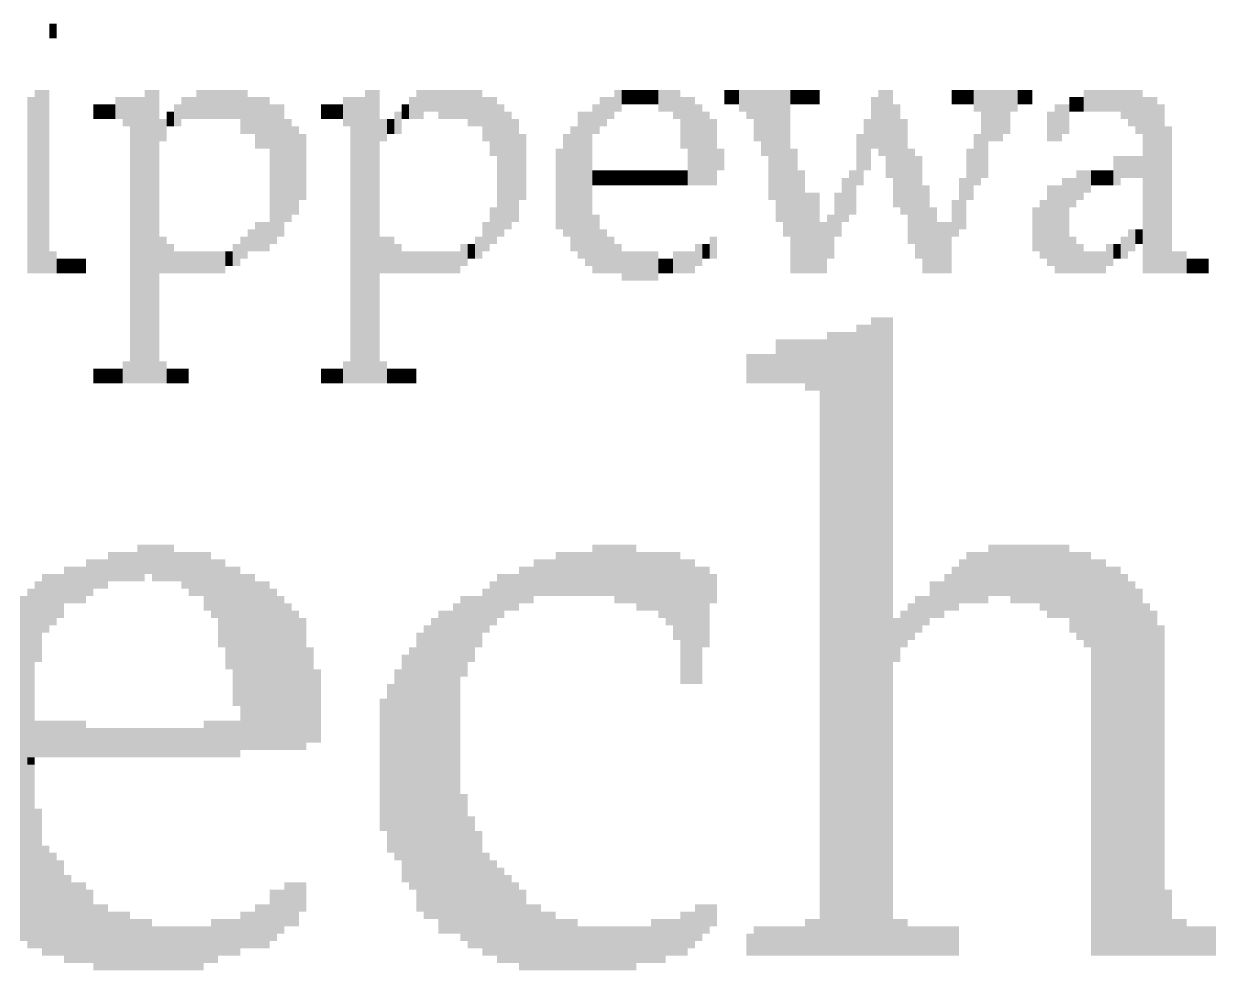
# Model space of a CAD drawing. Header units: inches. Extents: x 24 to 1704, y 24 to 1128.
# Drawn here: x 1628.28 to 1655.52, y 44.5 to 66.19 of the extents above; entities that cross this region are included whole.
import ezdxf

# ---------------------------------------------------------------- set-up
doc = ezdxf.new("R2010")
doc.units = ezdxf.units.IN
doc.header["$LTSCALE"] = 24
doc.header["$MEASUREMENT"] = 0
doc.layers.add('Logo', color=1, linetype='Continuous')

# ---------------------------------------------------------------- blocks, each defined once
blk = doc.blocks.new('LOGO')
at = {"layer": 'Logo'}
for points in [[(0.37479, 0.1144), (0.37479, 0.11184), (0.37351, 0.1144), (0.37351, 0.11184)], [(0.37223, 0.10286), (0.37223, 0.07082), (0.37095, 0.10286), (0.37095, 0.07082)], [(0.37351, 0.10286), (0.37351, 0.07082), (0.37223, 0.10286), (0.37223, 0.07082)], [(0.39146, 0.10286), (0.39146, 0.0516), (0.39017, 0.10286), (0.39017, 0.0516)], [(0.39274, 0.10286), (0.39274, 0.0516), (0.39146, 0.10286), (0.39146, 0.0516)], [(0.40043, 0.10286), (0.40043, 0.09774), (0.39915, 0.10286), (0.39915, 0.09774)], [(0.40171, 0.10286), (0.40171, 0.09774), (0.40043, 0.10286), (0.40043, 0.09774)], [(0.40299, 0.10286), (0.40299, 0.09774), (0.40171, 0.10286), (0.40171, 0.09774)], [(0.40427, 0.10286), (0.40427, 0.09774), (0.40299, 0.10286), (0.40299, 0.09774)], [(0.40555, 0.10286), (0.40555, 0.09774), (0.40427, 0.10286), (0.40427, 0.09774)], [(0.40684, 0.10286), (0.40684, 0.09774), (0.40555, 0.10286), (0.40555, 0.09774)], [(0.40812, 0.10286), (0.40812, 0.09517), (0.40684, 0.10286), (0.40684, 0.09517)], [(0.42991, 0.10286), (0.42991, 0.0516), (0.42863, 0.10286), (0.42863, 0.0516)], [(0.43119, 0.10286), (0.43119, 0.0516), (0.42991, 0.10286), (0.42991, 0.0516)], [(0.43888, 0.10286), (0.43888, 0.09774), (0.4376, 0.10286), (0.4376, 0.09774)], [(0.44016, 0.10286), (0.44016, 0.09902), (0.43888, 0.10286), (0.43888, 0.09902)], [(0.44144, 0.10286), (0.44144, 0.09902), (0.44016, 0.10286), (0.44016, 0.09902)], [(0.44401, 0.10286), (0.44401, 0.09774), (0.44144, 0.10286), (0.44144, 0.09774)], [(0.44529, 0.10286), (0.44529, 0.09774), (0.44401, 0.10286), (0.44401, 0.09774)], [(0.44657, 0.10286), (0.44657, 0.09774), (0.44529, 0.10286), (0.44529, 0.09774)], [(0.44785, 0.10286), (0.44785, 0.09646), (0.44657, 0.10286), (0.44657, 0.09646)], [(0.44913, 0.10286), (0.44913, 0.09646), (0.44785, 0.10286), (0.44785, 0.09646)], [(0.47349, 0.10286), (0.47349, 0.09902), (0.4722, 0.10286), (0.4722, 0.09902)], [(0.47605, 0.10286), (0.47605, 0.1003), (0.47349, 0.10286), (0.47349, 0.1003)], [(0.47733, 0.10286), (0.47733, 0.1003), (0.47605, 0.10286), (0.47605, 0.1003)], [(0.47861, 0.10286), (0.47861, 0.1003), (0.47733, 0.10286), (0.47733, 0.1003)], [(0.47989, 0.10286), (0.47989, 0.1003), (0.47861, 0.10286), (0.47861, 0.1003)], [(0.48118, 0.10286), (0.48118, 0.09902), (0.47989, 0.10286), (0.47989, 0.09902)], [(0.48246, 0.10286), (0.48246, 0.09902), (0.48118, 0.10286), (0.48118, 0.09902)], [(0.48374, 0.10286), (0.48374, 0.09774), (0.48246, 0.10286), (0.48246, 0.09774)], [(0.49271, 0.10286), (0.49271, 0.1003), (0.49143, 0.10286), (0.49143, 0.1003)], [(0.49399, 0.10286), (0.49399, 0.1003), (0.49271, 0.10286), (0.49271, 0.1003)], [(0.49527, 0.10286), (0.49527, 0.09902), (0.49399, 0.10286), (0.49399, 0.09902)], [(0.49656, 0.10286), (0.49656, 0.09774), (0.49527, 0.10286), (0.49527, 0.09774)], [(0.49784, 0.10286), (0.49784, 0.09389), (0.49656, 0.10286), (0.49656, 0.09389)], [(0.49912, 0.10286), (0.49912, 0.09133), (0.49784, 0.10286), (0.49784, 0.09133)], [(0.5004, 0.10286), (0.5004, 0.08364), (0.49912, 0.10286), (0.49912, 0.08364)], [(0.50168, 0.10286), (0.50168, 0.07979), (0.5004, 0.10286), (0.5004, 0.07979)], [(0.50296, 0.10286), (0.50296, 0.07723), (0.50168, 0.10286), (0.50168, 0.07723)], [(0.50425, 0.10286), (0.50425, 0.1003), (0.50296, 0.10286), (0.50296, 0.1003)], [(0.50553, 0.10286), (0.50553, 0.1003), (0.50425, 0.10286), (0.50425, 0.1003)], [(0.50809, 0.10286), (0.50809, 0.1003), (0.50553, 0.10286), (0.50553, 0.1003)], [(0.51963, 0.10286), (0.51963, 0.09133), (0.51835, 0.10286), (0.51835, 0.09133)], [(0.52091, 0.10286), (0.52091, 0.08748), (0.51963, 0.10286), (0.51963, 0.08748)], [(0.53244, 0.10286), (0.53244, 0.1003), (0.53116, 0.10286), (0.53116, 0.1003)], [(0.53373, 0.10286), (0.53373, 0.1003), (0.53244, 0.10286), (0.53244, 0.1003)], [(0.53501, 0.10286), (0.53501, 0.1003), (0.53373, 0.10286), (0.53373, 0.1003)], [(0.53629, 0.10286), (0.53629, 0.09902), (0.53501, 0.10286), (0.53501, 0.09902)], [(0.53757, 0.10286), (0.53757, 0.08748), (0.53629, 0.10286), (0.53629, 0.08748)], [(0.54013, 0.10286), (0.54013, 0.09389), (0.53757, 0.10286), (0.53757, 0.09389)], [(0.54142, 0.10286), (0.54142, 0.09517), (0.54013, 0.10286), (0.54013, 0.09517)], [(0.5427, 0.10286), (0.5427, 0.09902), (0.54142, 0.10286), (0.54142, 0.09902)], [(0.54398, 0.10286), (0.54398, 0.1003), (0.5427, 0.10286), (0.5427, 0.1003)], [(0.54526, 0.10286), (0.54526, 0.1003), (0.54398, 0.10286), (0.54398, 0.1003)], [(0.55551, 0.10286), (0.55551, 0.09902), (0.55423, 0.10286), (0.55423, 0.09902)], [(0.5568, 0.10286), (0.5568, 0.09902), (0.55551, 0.10286), (0.55551, 0.09902)], [(0.55808, 0.10286), (0.55808, 0.09902), (0.5568, 0.10286), (0.5568, 0.09902)], [(0.55936, 0.10286), (0.55936, 0.09902), (0.55808, 0.10286), (0.55808, 0.09902)], [(0.56064, 0.10286), (0.56064, 0.09902), (0.55936, 0.10286), (0.55936, 0.09902)], [(0.56192, 0.10286), (0.56192, 0.09774), (0.56064, 0.10286), (0.56064, 0.09774)], [(0.56321, 0.10286), (0.56321, 0.09646), (0.56192, 0.10286), (0.56192, 0.09646)], [(0.56449, 0.10286), (0.56449, 0.09517), (0.56321, 0.10286), (0.56321, 0.09517)], [(0.37095, 0.10158), (0.37095, 0.07082), (0.36967, 0.10158), (0.36967, 0.07082)], [(0.38248, 0.1003), (0.38248, 0.09774), (0.3812, 0.1003), (0.3812, 0.09774)], [(0.38377, 0.1003), (0.38377, 0.09774), (0.38248, 0.1003), (0.38248, 0.09774)], [(0.38505, 0.1003), (0.38505, 0.09774), (0.38377, 0.1003), (0.38377, 0.09774)], [(0.38633, 0.10158), (0.38633, 0.09774), (0.38505, 0.10158), (0.38505, 0.09774)], [(0.38761, 0.10158), (0.38761, 0.09646), (0.38633, 0.10158), (0.38633, 0.09646)], [(0.38889, 0.10158), (0.38889, 0.0516), (0.38761, 0.10158), (0.38761, 0.0516)], [(0.39017, 0.10158), (0.39017, 0.0516), (0.38889, 0.10158), (0.38889, 0.0516)], [(0.39658, 0.1003), (0.39658, 0.09646), (0.3953, 0.1003), (0.3953, 0.09646)], [(0.39786, 0.10158), (0.39786, 0.09774), (0.39658, 0.10158), (0.39658, 0.09774)], [(0.39915, 0.10158), (0.39915, 0.09774), (0.39786, 0.10158), (0.39786, 0.09774)], [(0.4094, 0.10158), (0.4094, 0.09517), (0.40812, 0.10158), (0.40812, 0.09517)], [(0.41196, 0.10158), (0.41196, 0.09261), (0.4094, 0.10158), (0.4094, 0.09261)], [(0.41325, 0.1003), (0.41325, 0.07595), (0.41196, 0.1003), (0.41196, 0.07595)], [(0.41453, 0.1003), (0.41453, 0.07723), (0.41325, 0.1003), (0.41325, 0.07723)], [(0.42222, 0.1003), (0.42222, 0.09774), (0.42094, 0.1003), (0.42094, 0.09774)], [(0.4235, 0.1003), (0.4235, 0.09774), (0.42222, 0.1003), (0.42222, 0.09774)], [(0.42478, 0.1003), (0.42478, 0.09774), (0.4235, 0.1003), (0.4235, 0.09774)], [(0.42606, 0.10158), (0.42606, 0.09646), (0.42478, 0.10158), (0.42478, 0.09646)], [(0.42734, 0.10158), (0.42734, 0.0516), (0.42606, 0.10158), (0.42606, 0.0516)], [(0.42863, 0.10158), (0.42863, 0.0516), (0.42734, 0.10158), (0.42734, 0.0516)], [(0.43632, 0.1003), (0.43632, 0.09774), (0.43503, 0.1003), (0.43503, 0.09774)], [(0.4376, 0.10158), (0.4376, 0.09774), (0.43632, 0.10158), (0.43632, 0.09774)], [(0.45041, 0.10158), (0.45041, 0.09389), (0.44913, 0.10158), (0.44913, 0.09389)], [(0.4517, 0.10158), (0.4517, 0.09133), (0.45041, 0.10158), (0.45041, 0.09133)], [(0.45298, 0.1003), (0.45298, 0.07723), (0.4517, 0.1003), (0.4517, 0.07723)], [(0.46964, 0.1003), (0.46964, 0.09517), (0.46836, 0.1003), (0.46836, 0.09517)], [(0.47092, 0.10158), (0.47092, 0.09646), (0.46964, 0.10158), (0.46964, 0.09646)], [(0.4722, 0.10158), (0.4722, 0.09774), (0.47092, 0.10158), (0.47092, 0.09774)], [(0.48502, 0.10158), (0.48502, 0.09261), (0.48374, 0.10158), (0.48374, 0.09261)], [(0.4863, 0.10158), (0.4863, 0.0862), (0.48502, 0.10158), (0.48502, 0.0862)], [(0.48758, 0.1003), (0.48758, 0.0862), (0.4863, 0.1003), (0.4863, 0.0862)], [(0.51835, 0.10158), (0.51835, 0.09261), (0.51706, 0.10158), (0.51706, 0.09261)], [(0.52219, 0.1003), (0.52219, 0.08236), (0.52091, 0.1003), (0.52091, 0.08236)], [(0.55039, 0.1003), (0.55039, 0.09389), (0.54911, 0.1003), (0.54911, 0.09389)], [(0.55167, 0.1003), (0.55167, 0.09517), (0.55039, 0.1003), (0.55039, 0.09517)], [(0.55295, 0.10158), (0.55295, 0.09902), (0.55167, 0.10158), (0.55167, 0.09902)], [(0.55423, 0.10158), (0.55423, 0.09902), (0.55295, 0.10158), (0.55295, 0.09902)], [(0.56577, 0.10158), (0.56577, 0.07082), (0.56449, 0.10158), (0.56449, 0.07082)], [(0.56705, 0.10158), (0.56705, 0.07082), (0.56577, 0.10158), (0.56577, 0.07082)], [(0.56833, 0.1003), (0.56833, 0.07082), (0.56705, 0.1003), (0.56705, 0.07082)], [(0.39402, 0.09774), (0.39402, 0.09389), (0.39274, 0.09774), (0.39274, 0.09389)], [(0.3953, 0.09902), (0.3953, 0.09646), (0.39402, 0.09902), (0.39402, 0.09646)], [(0.41581, 0.09774), (0.41581, 0.07979), (0.41453, 0.09774), (0.41453, 0.07979)], [(0.43247, 0.09774), (0.43247, 0.09389), (0.43119, 0.09774), (0.43119, 0.09389)], [(0.43375, 0.09774), (0.43375, 0.09517), (0.43247, 0.09774), (0.43247, 0.09517)], [(0.43503, 0.09902), (0.43503, 0.09517), (0.43375, 0.09902), (0.43375, 0.09517)], [(0.45426, 0.09902), (0.45426, 0.07851), (0.45298, 0.09902), (0.45298, 0.07851)], [(0.45554, 0.09774), (0.45554, 0.07979), (0.45426, 0.09774), (0.45426, 0.07979)], [(0.46708, 0.09902), (0.46708, 0.07338), (0.4658, 0.09902), (0.4658, 0.07338)], [(0.46836, 0.09902), (0.46836, 0.0721), (0.46708, 0.09902), (0.46708, 0.0721)], [(0.48887, 0.09902), (0.48887, 0.0862), (0.48758, 0.09902), (0.48758, 0.0862)], [(0.49015, 0.09774), (0.49015, 0.0862), (0.48887, 0.09774), (0.48887, 0.0862)], [(0.51706, 0.09774), (0.51706, 0.08877), (0.51578, 0.09774), (0.51578, 0.08877)], [(0.52347, 0.09774), (0.52347, 0.08107), (0.52219, 0.09774), (0.52219, 0.08107)], [(0.54911, 0.09902), (0.54911, 0.09389), (0.54782, 0.09902), (0.54782, 0.09389)], [(0.41709, 0.09646), (0.41709, 0.08107), (0.41581, 0.09646), (0.41581, 0.08107)], [(0.4658, 0.09646), (0.4658, 0.07467), (0.46451, 0.09646), (0.46451, 0.07467)], [(0.56961, 0.09646), (0.56961, 0.07082), (0.56833, 0.09646), (0.56833, 0.07082)], [(0.41837, 0.09517), (0.41837, 0.08364), (0.41709, 0.09517), (0.41709, 0.08364)], [(0.45682, 0.09517), (0.45682, 0.08364), (0.45554, 0.09517), (0.45554, 0.08364)], [(0.46451, 0.09517), (0.46451, 0.07723), (0.46323, 0.09517), (0.46323, 0.07723)], [(0.51578, 0.09517), (0.51578, 0.0862), (0.5145, 0.09517), (0.5145, 0.0862)], [(0.53629, 0.09517), (0.53629, 0.0862), (0.53501, 0.09517), (0.53501, 0.0862)], [(0.46323, 0.09261), (0.46323, 0.07851), (0.46195, 0.09261), (0.46195, 0.07851)], [(0.49143, 0.09261), (0.49143, 0.08877), (0.49015, 0.09261), (0.49015, 0.08877)], [(0.50425, 0.09261), (0.50425, 0.07082), (0.50296, 0.09261), (0.50296, 0.07082)], [(0.52475, 0.09261), (0.52475, 0.07595), (0.52347, 0.09261), (0.52347, 0.07595)], [(0.53501, 0.09261), (0.53501, 0.08364), (0.53373, 0.09261), (0.53373, 0.08364)], [(0.52604, 0.09133), (0.52604, 0.07338), (0.52475, 0.09133), (0.52475, 0.07338)], [(0.56064, 0.09133), (0.56064, 0.0862), (0.55936, 0.09133), (0.55936, 0.0862)], [(0.56192, 0.09133), (0.56192, 0.08748), (0.56064, 0.09133), (0.56064, 0.08748)], [(0.56321, 0.09133), (0.56321, 0.08748), (0.56192, 0.09133), (0.56192, 0.08748)], [(0.56449, 0.09133), (0.56449, 0.08748), (0.56321, 0.09133), (0.56321, 0.08748)], [(0.46964, 0.08877), (0.46964, 0.0862), (0.46836, 0.08877), (0.46836, 0.0862)], [(0.47092, 0.08877), (0.47092, 0.0862), (0.46964, 0.08877), (0.46964, 0.0862)], [(0.4722, 0.08877), (0.4722, 0.0862), (0.47092, 0.08877), (0.47092, 0.0862)], [(0.47349, 0.08877), (0.47349, 0.0862), (0.4722, 0.08877), (0.4722, 0.0862)], [(0.47605, 0.08877), (0.47605, 0.0862), (0.47349, 0.08877), (0.47349, 0.0862)], [(0.47733, 0.08877), (0.47733, 0.0862), (0.47605, 0.08877), (0.47605, 0.0862)], [(0.47861, 0.08877), (0.47861, 0.0862), (0.47733, 0.08877), (0.47733, 0.0862)], [(0.47989, 0.08877), (0.47989, 0.0862), (0.47861, 0.08877), (0.47861, 0.0862)], [(0.48118, 0.08877), (0.48118, 0.0862), (0.47989, 0.08877), (0.47989, 0.0862)], [(0.48246, 0.08877), (0.48246, 0.0862), (0.48118, 0.08877), (0.48118, 0.0862)], [(0.48374, 0.08877), (0.48374, 0.0862), (0.48246, 0.08877), (0.48246, 0.0862)], [(0.48502, 0.08877), (0.48502, 0.0862), (0.48374, 0.08877), (0.48374, 0.0862)], [(0.50553, 0.08877), (0.50553, 0.07082), (0.50425, 0.08877), (0.50425, 0.07082)], [(0.51322, 0.08748), (0.51322, 0.07979), (0.51194, 0.08748), (0.51194, 0.07979)], [(0.5145, 0.08877), (0.5145, 0.08107), (0.51322, 0.08877), (0.51322, 0.08107)], [(0.53373, 0.08748), (0.53373, 0.07851), (0.53244, 0.08748), (0.53244, 0.07851)], [(0.55167, 0.08748), (0.55167, 0.07082), (0.55039, 0.08748), (0.55039, 0.07082)], [(0.55295, 0.08748), (0.55295, 0.08236), (0.55167, 0.08748), (0.55167, 0.08236)], [(0.55423, 0.08877), (0.55423, 0.08364), (0.55295, 0.08877), (0.55295, 0.08364)], [(0.55551, 0.08877), (0.55551, 0.08492), (0.55423, 0.08877), (0.55423, 0.08492)], [(0.5568, 0.08877), (0.5568, 0.0862), (0.55551, 0.08877), (0.55551, 0.0862)], [(0.55808, 0.08877), (0.55808, 0.0862), (0.5568, 0.08877), (0.5568, 0.0862)], [(0.55936, 0.08877), (0.55936, 0.0862), (0.55808, 0.08877), (0.55808, 0.0862)], [(0.52732, 0.0862), (0.52732, 0.07082), (0.52604, 0.0862), (0.52604, 0.07082)], [(0.54911, 0.0862), (0.54911, 0.0721), (0.54782, 0.0862), (0.54782, 0.0721)], [(0.55039, 0.0862), (0.55039, 0.07082), (0.54911, 0.0862), (0.54911, 0.07082)], [(0.50809, 0.08492), (0.50809, 0.07082), (0.50553, 0.08492), (0.50553, 0.07082)], [(0.51194, 0.08492), (0.51194, 0.07723), (0.51065, 0.08492), (0.51065, 0.07723)], [(0.53244, 0.08364), (0.53244, 0.07723), (0.53116, 0.08364), (0.53116, 0.07723)], [(0.54782, 0.08364), (0.54782, 0.07338), (0.54654, 0.08364), (0.54654, 0.07338)], [(0.4517, 0.08236), (0.4517, 0.07595), (0.45041, 0.08236), (0.45041, 0.07595)], [(0.46964, 0.08107), (0.46964, 0.07082), (0.46836, 0.08107), (0.46836, 0.07082)], [(0.51065, 0.08107), (0.51065, 0.07338), (0.50937, 0.08107), (0.50937, 0.07338)], [(0.5286, 0.08236), (0.5286, 0.07082), (0.52732, 0.08236), (0.52732, 0.07082)], [(0.54654, 0.08236), (0.54654, 0.07467), (0.54526, 0.08236), (0.54526, 0.07467)], [(0.41196, 0.07979), (0.41196, 0.07467), (0.4094, 0.07979), (0.4094, 0.07467)], [(0.45041, 0.07979), (0.45041, 0.07467), (0.44913, 0.07979), (0.44913, 0.07467)], [(0.50937, 0.07979), (0.50937, 0.07082), (0.50809, 0.07979), (0.50809, 0.07082)], [(0.52988, 0.07979), (0.52988, 0.07082), (0.5286, 0.07979), (0.5286, 0.07082)], [(0.53116, 0.07979), (0.53116, 0.07082), (0.52988, 0.07979), (0.52988, 0.07082)], [(0.39402, 0.07723), (0.39402, 0.07082), (0.39274, 0.07723), (0.39274, 0.07082)], [(0.40812, 0.07723), (0.40812, 0.07338), (0.40684, 0.07723), (0.40684, 0.07338)], [(0.4094, 0.07851), (0.4094, 0.07467), (0.40812, 0.07851), (0.40812, 0.07467)], [(0.43247, 0.07723), (0.43247, 0.07082), (0.43119, 0.07723), (0.43119, 0.07082)], [(0.43375, 0.07723), (0.43375, 0.07082), (0.43247, 0.07723), (0.43247, 0.07082)], [(0.44913, 0.07723), (0.44913, 0.07338), (0.44785, 0.07723), (0.44785, 0.07338)], [(0.47092, 0.07851), (0.47092, 0.07082), (0.46964, 0.07851), (0.46964, 0.07082)], [(0.4722, 0.07723), (0.4722, 0.07082), (0.47092, 0.07723), (0.47092, 0.07082)], [(0.49015, 0.07723), (0.49015, 0.07338), (0.48887, 0.07723), (0.48887, 0.07338)], [(0.55295, 0.07723), (0.55295, 0.07082), (0.55167, 0.07723), (0.55167, 0.07082)], [(0.56192, 0.07723), (0.56192, 0.07338), (0.56064, 0.07723), (0.56064, 0.07338)], [(0.56321, 0.07851), (0.56321, 0.07467), (0.56192, 0.07851), (0.56192, 0.07467)], [(0.56449, 0.07851), (0.56449, 0.07595), (0.56321, 0.07851), (0.56321, 0.07595)], [(0.3953, 0.07595), (0.3953, 0.07082), (0.39402, 0.07595), (0.39402, 0.07082)], [(0.40684, 0.07595), (0.40684, 0.0721), (0.40555, 0.07595), (0.40555, 0.0721)], [(0.43503, 0.07595), (0.43503, 0.07082), (0.43375, 0.07595), (0.43375, 0.07082)], [(0.44657, 0.07595), (0.44657, 0.0721), (0.44529, 0.07595), (0.44529, 0.0721)], [(0.44785, 0.07595), (0.44785, 0.07338), (0.44657, 0.07595), (0.44657, 0.07338)], [(0.47349, 0.07595), (0.47349, 0.07082), (0.4722, 0.07595), (0.4722, 0.07082)], [(0.48758, 0.07595), (0.48758, 0.0721), (0.4863, 0.07595), (0.4863, 0.0721)], [(0.48887, 0.07595), (0.48887, 0.07338), (0.48758, 0.07595), (0.48758, 0.07338)], [(0.55423, 0.07595), (0.55423, 0.07082), (0.55295, 0.07595), (0.55295, 0.07082)], [(0.55936, 0.07595), (0.55936, 0.0721), (0.55808, 0.07595), (0.55808, 0.0721)], [(0.56064, 0.07595), (0.56064, 0.07338), (0.55936, 0.07595), (0.55936, 0.07338)], [(0.37479, 0.07467), (0.37479, 0.07082), (0.37351, 0.07467), (0.37351, 0.07082)], [(0.37608, 0.07338), (0.37608, 0.07082), (0.37479, 0.07338), (0.37479, 0.07082)], [(0.37736, 0.07338), (0.37736, 0.07082), (0.37608, 0.07338), (0.37608, 0.07082)], [(0.37992, 0.07338), (0.37992, 0.07082), (0.37736, 0.07338), (0.37736, 0.07082)], [(0.39658, 0.07467), (0.39658, 0.07082), (0.3953, 0.07467), (0.3953, 0.07082)], [(0.39786, 0.07467), (0.39786, 0.07082), (0.39658, 0.07467), (0.39658, 0.07082)], [(0.39915, 0.07467), (0.39915, 0.07082), (0.39786, 0.07467), (0.39786, 0.07082)], [(0.40043, 0.07467), (0.40043, 0.07082), (0.39915, 0.07467), (0.39915, 0.07082)], [(0.40171, 0.07467), (0.40171, 0.07082), (0.40043, 0.07467), (0.40043, 0.07082)], [(0.40299, 0.07467), (0.40299, 0.07082), (0.40171, 0.07467), (0.40171, 0.07082)], [(0.40427, 0.07467), (0.40427, 0.07082), (0.40299, 0.07467), (0.40299, 0.07082)], [(0.40555, 0.07467), (0.40555, 0.0721), (0.40427, 0.07467), (0.40427, 0.0721)], [(0.43632, 0.07467), (0.43632, 0.07082), (0.43503, 0.07467), (0.43503, 0.07082)], [(0.4376, 0.07467), (0.4376, 0.07082), (0.43632, 0.07467), (0.43632, 0.07082)], [(0.43888, 0.07467), (0.43888, 0.07082), (0.4376, 0.07467), (0.4376, 0.07082)], [(0.44016, 0.07467), (0.44016, 0.07082), (0.43888, 0.07467), (0.43888, 0.07082)], [(0.44144, 0.07467), (0.44144, 0.07082), (0.44016, 0.07467), (0.44016, 0.07082)], [(0.44401, 0.07467), (0.44401, 0.07082), (0.44144, 0.07467), (0.44144, 0.07082)], [(0.44529, 0.07467), (0.44529, 0.07082), (0.44401, 0.07467), (0.44401, 0.07082)], [(0.47605, 0.07467), (0.47605, 0.06954), (0.47349, 0.07467), (0.47349, 0.06954)], [(0.47733, 0.07467), (0.47733, 0.06954), (0.47605, 0.07467), (0.47605, 0.06954)], [(0.47861, 0.07467), (0.47861, 0.06954), (0.47733, 0.07467), (0.47733, 0.06954)], [(0.47989, 0.07467), (0.47989, 0.06954), (0.47861, 0.07467), (0.47861, 0.06954)], [(0.48118, 0.07338), (0.48118, 0.07082), (0.47989, 0.07338), (0.47989, 0.07082)], [(0.48246, 0.07338), (0.48246, 0.07082), (0.48118, 0.07338), (0.48118, 0.07082)], [(0.48374, 0.07467), (0.48374, 0.07082), (0.48246, 0.07467), (0.48246, 0.07082)], [(0.48502, 0.07467), (0.48502, 0.07082), (0.48374, 0.07467), (0.48374, 0.07082)], [(0.4863, 0.07467), (0.4863, 0.07082), (0.48502, 0.07467), (0.48502, 0.07082)], [(0.55551, 0.07467), (0.55551, 0.07082), (0.55423, 0.07467), (0.55423, 0.07082)], [(0.5568, 0.07467), (0.5568, 0.07082), (0.55551, 0.07467), (0.55551, 0.07082)], [(0.55808, 0.07467), (0.55808, 0.07082), (0.5568, 0.07467), (0.5568, 0.07082)], [(0.57218, 0.07467), (0.57218, 0.07082), (0.56961, 0.07467), (0.56961, 0.07082)], [(0.57346, 0.07338), (0.57346, 0.07082), (0.57218, 0.07338), (0.57218, 0.07082)], [(0.57474, 0.07338), (0.57474, 0.07082), (0.57346, 0.07338), (0.57346, 0.07082)], [(0.57602, 0.07338), (0.57602, 0.07082), (0.57474, 0.07338), (0.57474, 0.07082)], [(0.51835, 0.06313), (0.51835, -0.04838), (0.51706, 0.06313), (0.51706, -0.04838)], [(0.51963, 0.06313), (0.51963, -0.04838), (0.51835, 0.06313), (0.51835, -0.04838)], [(0.52091, 0.06313), (0.52091, -0.04838), (0.51963, 0.06313), (0.51963, -0.04838)], [(0.51065, 0.06057), (0.51065, -0.04838), (0.50937, 0.06057), (0.50937, -0.04838)], [(0.51194, 0.06057), (0.51194, -0.04838), (0.51065, 0.06057), (0.51065, -0.04838)], [(0.51322, 0.06057), (0.51322, -0.04838), (0.51194, 0.06057), (0.51194, -0.04838)], [(0.5145, 0.06057), (0.5145, -0.04838), (0.51322, 0.06057), (0.51322, -0.04838)], [(0.51578, 0.06185), (0.51578, -0.04838), (0.5145, 0.06185), (0.5145, -0.04838)], [(0.51706, 0.06185), (0.51706, -0.04838), (0.51578, 0.06185), (0.51578, -0.04838)], [(0.50168, 0.05929), (0.50168, 0.0516), (0.5004, 0.05929), (0.5004, 0.0516)], [(0.50296, 0.05929), (0.50296, 0.0516), (0.50168, 0.05929), (0.50168, 0.0516)], [(0.50425, 0.05929), (0.50425, 0.0516), (0.50296, 0.05929), (0.50296, 0.0516)], [(0.50553, 0.05929), (0.50553, 0.0516), (0.50425, 0.05929), (0.50425, 0.0516)], [(0.50809, 0.05929), (0.50809, 0.05031), (0.50553, 0.05929), (0.50553, 0.05031)], [(0.50937, 0.05929), (0.50937, -0.04838), (0.50809, 0.05929), (0.50809, -0.04838)], [(0.49656, 0.05672), (0.49656, 0.0516), (0.49527, 0.05672), (0.49527, 0.0516)], [(0.49784, 0.05672), (0.49784, 0.0516), (0.49656, 0.05672), (0.49656, 0.0516)], [(0.49912, 0.05672), (0.49912, 0.0516), (0.49784, 0.05672), (0.49784, 0.0516)], [(0.5004, 0.05672), (0.5004, 0.0516), (0.49912, 0.05672), (0.49912, 0.0516)], [(0.38248, 0.05416), (0.38248, 0.0516), (0.3812, 0.05416), (0.3812, 0.0516)], [(0.38377, 0.05416), (0.38377, 0.0516), (0.38248, 0.05416), (0.38248, 0.0516)], [(0.38505, 0.05416), (0.38505, 0.0516), (0.38377, 0.05416), (0.38377, 0.0516)], [(0.38633, 0.05416), (0.38633, 0.0516), (0.38505, 0.05416), (0.38505, 0.0516)], [(0.38761, 0.05544), (0.38761, 0.0516), (0.38633, 0.05544), (0.38633, 0.0516)], [(0.39402, 0.05544), (0.39402, 0.0516), (0.39274, 0.05544), (0.39274, 0.0516)], [(0.3953, 0.05416), (0.3953, 0.0516), (0.39402, 0.05416), (0.39402, 0.0516)], [(0.39658, 0.05416), (0.39658, 0.0516), (0.3953, 0.05416), (0.3953, 0.0516)], [(0.39786, 0.05416), (0.39786, 0.0516), (0.39658, 0.05416), (0.39658, 0.0516)], [(0.42222, 0.05416), (0.42222, 0.0516), (0.42094, 0.05416), (0.42094, 0.0516)], [(0.4235, 0.05416), (0.4235, 0.0516), (0.42222, 0.05416), (0.42222, 0.0516)], [(0.42478, 0.05416), (0.42478, 0.0516), (0.4235, 0.05416), (0.4235, 0.0516)], [(0.42606, 0.05544), (0.42606, 0.0516), (0.42478, 0.05544), (0.42478, 0.0516)], [(0.43247, 0.05544), (0.43247, 0.0516), (0.43119, 0.05544), (0.43119, 0.0516)], [(0.43375, 0.05416), (0.43375, 0.0516), (0.43247, 0.05416), (0.43247, 0.0516)], [(0.43503, 0.05416), (0.43503, 0.0516), (0.43375, 0.05416), (0.43375, 0.0516)], [(0.43632, 0.05416), (0.43632, 0.0516), (0.43503, 0.05416), (0.43503, 0.0516)], [(0.4376, 0.05416), (0.4376, 0.0516), (0.43632, 0.05416), (0.43632, 0.0516)], [(0.39017, 0.0234), (0.39017, 0.01699), (0.38889, 0.0234), (0.38889, 0.01699)], [(0.39146, 0.0234), (0.39146, 0.01827), (0.39017, 0.0234), (0.39017, 0.01827)], [(0.39274, 0.0234), (0.39274, 0.01699), (0.39146, 0.0234), (0.39146, 0.01699)], [(0.39402, 0.0234), (0.39402, 0.01699), (0.39274, 0.0234), (0.39274, 0.01699)], [(0.3953, 0.0234), (0.3953, 0.01699), (0.39402, 0.0234), (0.39402, 0.01699)], [(0.46964, 0.0234), (0.46964, 0.01443), (0.46836, 0.0234), (0.46836, 0.01443)], [(0.47092, 0.0234), (0.47092, 0.01443), (0.46964, 0.0234), (0.46964, 0.01443)], [(0.4722, 0.0234), (0.4722, 0.01443), (0.47092, 0.0234), (0.47092, 0.01443)], [(0.47349, 0.0234), (0.47349, 0.01314), (0.4722, 0.0234), (0.4722, 0.01314)], [(0.47605, 0.0234), (0.47605, 0.01314), (0.47349, 0.0234), (0.47349, 0.01314)], [(0.54013, 0.0234), (0.54013, 0.01443), (0.53757, 0.0234), (0.53757, 0.01443)], [(0.54142, 0.0234), (0.54142, 0.01443), (0.54013, 0.0234), (0.54013, 0.01443)], [(0.5427, 0.0234), (0.5427, 0.01314), (0.54142, 0.0234), (0.54142, 0.01314)], [(0.54398, 0.0234), (0.54398, 0.01314), (0.5427, 0.0234), (0.5427, 0.01314)], [(0.54526, 0.0234), (0.54526, 0.01314), (0.54398, 0.0234), (0.54398, 0.01314)], [(0.54654, 0.0234), (0.54654, 0.01314), (0.54526, 0.0234), (0.54526, 0.01314)], [(0.54782, 0.0234), (0.54782, 0.01186), (0.54654, 0.0234), (0.54654, 0.01186)], [(0.54911, 0.0234), (0.54911, 0.01058), (0.54782, 0.0234), (0.54782, 0.01058)], [(0.55039, 0.0234), (0.55039, 0.01058), (0.54911, 0.0234), (0.54911, 0.01058)], [(0.55167, 0.0234), (0.55167, 0.01058), (0.55039, 0.0234), (0.55039, 0.01058)], [(0.3812, 0.02083), (0.3812, 0.01443), (0.37992, 0.02083), (0.37992, 0.01443)], [(0.38248, 0.02083), (0.38248, 0.01571), (0.3812, 0.02083), (0.3812, 0.01571)], [(0.38377, 0.02083), (0.38377, 0.01571), (0.38248, 0.02083), (0.38248, 0.01571)], [(0.38505, 0.02212), (0.38505, 0.01699), (0.38377, 0.02212), (0.38377, 0.01699)], [(0.38633, 0.02212), (0.38633, 0.01699), (0.38505, 0.02212), (0.38505, 0.01699)], [(0.38761, 0.02212), (0.38761, 0.01699), (0.38633, 0.02212), (0.38633, 0.01699)], [(0.38889, 0.02212), (0.38889, 0.01699), (0.38761, 0.02212), (0.38761, 0.01699)], [(0.39658, 0.02212), (0.39658, 0.01699), (0.3953, 0.02212), (0.3953, 0.01699)], [(0.39786, 0.02212), (0.39786, 0.01571), (0.39658, 0.02212), (0.39658, 0.01571)], [(0.39915, 0.02212), (0.39915, 0.01443), (0.39786, 0.02212), (0.39786, 0.01443)], [(0.40043, 0.02212), (0.40043, 0.01443), (0.39915, 0.02212), (0.39915, 0.01443)], [(0.40171, 0.02212), (0.40171, 0.01186), (0.40043, 0.02212), (0.40043, 0.01186)], [(0.40299, 0.02083), (0.40299, 0.01058), (0.40171, 0.02083), (0.40171, 0.01058)], [(0.40427, 0.02083), (0.40427, 0.00545), (0.40299, 0.02083), (0.40299, 0.00545)], [(0.45939, 0.02083), (0.45939, 0.01443), (0.4581, 0.02083), (0.4581, 0.01443)], [(0.46067, 0.02083), (0.46067, 0.01443), (0.45939, 0.02083), (0.45939, 0.01443)], [(0.46195, 0.02083), (0.46195, 0.01443), (0.46067, 0.02083), (0.46067, 0.01443)], [(0.46323, 0.02212), (0.46323, 0.01443), (0.46195, 0.02212), (0.46195, 0.01443)], [(0.46451, 0.02212), (0.46451, 0.01443), (0.46323, 0.02212), (0.46323, 0.01443)], [(0.4658, 0.02212), (0.4658, 0.01443), (0.46451, 0.02212), (0.46451, 0.01443)], [(0.46708, 0.02212), (0.46708, 0.01443), (0.4658, 0.02212), (0.4658, 0.01443)], [(0.46836, 0.02212), (0.46836, 0.01443), (0.46708, 0.02212), (0.46708, 0.01443)], [(0.47733, 0.02212), (0.47733, 0.01186), (0.47605, 0.02212), (0.47605, 0.01186)], [(0.47861, 0.02212), (0.47861, 0.01186), (0.47733, 0.02212), (0.47733, 0.01186)], [(0.47989, 0.02212), (0.47989, 0.01186), (0.47861, 0.02212), (0.47861, 0.01186)], [(0.48118, 0.02212), (0.48118, 0.01058), (0.47989, 0.02212), (0.47989, 0.01058)], [(0.48246, 0.02212), (0.48246, 0.0093), (0.48118, 0.02212), (0.48118, 0.0093)], [(0.48374, 0.02212), (0.48374, 0.00674), (0.48246, 0.02212), (0.48246, 0.00674)], [(0.48502, 0.02083), (0.48502, -0.00095), (0.48374, 0.02083), (0.48374, -0.00095)], [(0.4863, 0.02083), (0.4863, -0.00095), (0.48502, 0.02083), (0.48502, -0.00095)], [(0.53373, 0.02083), (0.53373, 0.01314), (0.53244, 0.02083), (0.53244, 0.01314)], [(0.53501, 0.02212), (0.53501, 0.01314), (0.53373, 0.02212), (0.53373, 0.01314)], [(0.53629, 0.02212), (0.53629, 0.01314), (0.53501, 0.02212), (0.53501, 0.01314)], [(0.53757, 0.02212), (0.53757, 0.01314), (0.53629, 0.02212), (0.53629, 0.01314)], [(0.55295, 0.02212), (0.55295, 0.00802), (0.55167, 0.02212), (0.55167, 0.00802)], [(0.55423, 0.02212), (0.55423, 0.00674), (0.55295, 0.02212), (0.55295, 0.00674)], [(0.55551, 0.02212), (0.55551, 0.00545), (0.55423, 0.02212), (0.55423, 0.00545)], [(0.5568, 0.02083), (0.5568, -0.04838), (0.55551, 0.02083), (0.55551, -0.04838)], [(0.55808, 0.02083), (0.55808, -0.04838), (0.5568, 0.02083), (0.5568, -0.04838)], [(0.37736, 0.01955), (0.37736, 0.01314), (0.37608, 0.01955), (0.37608, 0.01314)], [(0.37992, 0.01955), (0.37992, 0.01314), (0.37736, 0.01955), (0.37736, 0.01314)], [(0.40555, 0.01955), (0.40555, 0.00161), (0.40427, 0.01955), (0.40427, 0.00161)], [(0.40684, 0.01955), (0.40684, -0.0048), (0.40555, 0.01955), (0.40555, -0.0048)], [(0.45682, 0.01955), (0.45682, 0.01314), (0.45554, 0.01955), (0.45554, 0.01314)], [(0.4581, 0.01955), (0.4581, 0.01314), (0.45682, 0.01955), (0.45682, 0.01314)], [(0.48758, 0.01955), (0.48758, -0.00095), (0.4863, 0.01955), (0.4863, -0.00095)], [(0.48887, 0.01955), (0.48887, 0.00545), (0.48758, 0.01955), (0.48758, 0.00545)], [(0.53244, 0.01955), (0.53244, 0.01186), (0.53116, 0.01955), (0.53116, 0.01186)], [(0.55936, 0.01955), (0.55936, -0.04838), (0.55808, 0.01955), (0.55808, -0.04838)], [(0.56064, 0.01955), (0.56064, -0.04838), (0.55936, 0.01955), (0.55936, -0.04838)], [(0.37223, 0.01699), (0.37223, 0.00289), (0.37095, 0.01699), (0.37095, 0.00289)], [(0.37351, 0.01827), (0.37351, 0.00802), (0.37223, 0.01827), (0.37223, 0.00802)], [(0.37479, 0.01827), (0.37479, 0.0093), (0.37351, 0.01827), (0.37351, 0.0093)], [(0.37608, 0.01827), (0.37608, 0.01058), (0.37479, 0.01827), (0.37479, 0.01058)], [(0.40812, 0.01827), (0.40812, -0.01249), (0.40684, 0.01827), (0.40684, -0.01249)], [(0.4094, 0.01827), (0.4094, -0.01249), (0.40812, 0.01827), (0.40812, -0.01249)], [(0.41196, 0.01699), (0.41196, -0.01249), (0.4094, 0.01699), (0.4094, -0.01249)], [(0.4517, 0.01699), (0.4517, 0.0093), (0.45041, 0.01699), (0.45041, 0.0093)], [(0.45298, 0.01827), (0.45298, 0.01058), (0.4517, 0.01827), (0.4517, 0.01058)], [(0.45426, 0.01827), (0.45426, 0.01186), (0.45298, 0.01827), (0.45298, 0.01186)], [(0.45554, 0.01827), (0.45554, 0.01186), (0.45426, 0.01827), (0.45426, 0.01186)], [(0.49015, 0.01827), (0.49015, 0.01314), (0.48887, 0.01827), (0.48887, 0.01314)], [(0.5286, 0.01699), (0.5286, 0.01058), (0.52732, 0.01699), (0.52732, 0.01058)], [(0.52988, 0.01699), (0.52988, 0.01058), (0.5286, 0.01699), (0.5286, 0.01058)], [(0.53116, 0.01827), (0.53116, 0.01186), (0.52988, 0.01827), (0.52988, 0.01186)], [(0.56192, 0.01827), (0.56192, -0.04838), (0.56064, 0.01827), (0.56064, -0.04838)], [(0.56321, 0.01699), (0.56321, -0.04838), (0.56192, 0.01699), (0.56192, -0.04838)], [(0.37095, 0.01571), (0.37095, -0.01377), (0.36967, 0.01571), (0.36967, -0.01377)], [(0.41325, 0.01571), (0.41325, -0.01249), (0.41196, 0.01571), (0.41196, -0.01249)], [(0.45041, 0.01571), (0.45041, 0.00802), (0.44913, 0.01571), (0.44913, 0.00802)], [(0.56449, 0.01571), (0.56449, -0.04838), (0.56321, 0.01571), (0.56321, -0.04838)], [(0.36967, 0.01443), (0.36967, -0.04581), (0.36839, 0.01443), (0.36839, -0.04581)], [(0.41453, 0.01443), (0.41453, -0.01249), (0.41325, 0.01443), (0.41325, -0.01249)], [(0.41581, 0.01314), (0.41581, -0.01249), (0.41453, 0.01314), (0.41453, -0.01249)], [(0.44529, 0.01314), (0.44529, -0.04453), (0.44401, 0.01314), (0.44401, -0.04453)], [(0.44657, 0.01443), (0.44657, 0.00033), (0.44529, 0.01443), (0.44529, 0.00033)], [(0.44785, 0.01443), (0.44785, 0.00289), (0.44657, 0.01443), (0.44657, 0.00289)], [(0.44913, 0.01443), (0.44913, 0.00545), (0.44785, 0.01443), (0.44785, 0.00545)], [(0.52475, 0.01314), (0.52475, 0.00674), (0.52347, 0.01314), (0.52347, 0.00674)], [(0.52604, 0.01443), (0.52604, 0.00802), (0.52475, 0.01443), (0.52475, 0.00802)], [(0.52732, 0.01443), (0.52732, 0.0093), (0.52604, 0.01443), (0.52604, 0.0093)], [(0.56577, 0.01314), (0.56577, -0.04838), (0.56449, 0.01314), (0.56449, -0.04838)], [(0.41709, 0.01186), (0.41709, -0.01249), (0.41581, 0.01186), (0.41581, -0.01249)], [(0.41837, 0.01058), (0.41837, -0.01249), (0.41709, 0.01058), (0.41709, -0.01249)], [(0.44144, 0.01058), (0.44144, -0.04197), (0.44016, 0.01058), (0.44016, -0.04197)], [(0.44401, 0.01186), (0.44401, -0.04453), (0.44144, 0.01186), (0.44144, -0.04453)], [(0.52219, 0.01058), (0.52219, 0.00289), (0.52091, 0.01058), (0.52091, 0.00289)], [(0.52347, 0.01186), (0.52347, 0.00545), (0.52219, 0.01186), (0.52219, 0.00545)], [(0.56705, 0.01186), (0.56705, -0.04838), (0.56577, 0.01186), (0.56577, -0.04838)], [(0.44016, 0.0093), (0.44016, -0.04197), (0.43888, 0.0093), (0.43888, -0.04197)], [(0.56833, 0.0093), (0.56833, -0.04838), (0.56705, 0.0093), (0.56705, -0.04838)], [(0.43888, 0.00802), (0.43888, -0.04069), (0.4376, 0.00802), (0.4376, -0.04069)], [(0.41965, 0.00545), (0.41965, -0.01121), (0.41837, 0.00545), (0.41837, -0.01121)], [(0.43632, 0.00417), (0.43632, -0.03556), (0.43503, 0.00417), (0.43503, -0.03556)], [(0.4376, 0.00545), (0.4376, -0.03684), (0.43632, 0.00545), (0.43632, -0.03684)], [(0.42094, 0.00161), (0.42094, -0.01121), (0.41965, 0.00161), (0.41965, -0.01121)], [(0.43503, 0.00161), (0.43503, -0.03172), (0.43375, 0.00161), (0.43375, -0.03172)], [(0.43375, -0.00095), (0.43375, -0.03043), (0.43247, -0.00095), (0.43247, -0.03043)], [(0.43247, -0.00352), (0.43247, -0.02659), (0.43119, -0.00352), (0.43119, -0.02659)], [(0.37223, -0.00736), (0.37223, -0.01377), (0.37095, -0.00736), (0.37095, -0.01377)], [(0.37351, -0.00736), (0.37351, -0.01377), (0.37223, -0.00736), (0.37223, -0.01377)], [(0.37479, -0.00736), (0.37479, -0.01377), (0.37351, -0.00736), (0.37351, -0.01377)], [(0.37608, -0.00736), (0.37608, -0.01377), (0.37479, -0.00736), (0.37479, -0.01377)], [(0.37736, -0.00736), (0.37736, -0.01377), (0.37608, -0.00736), (0.37608, -0.01377)], [(0.37992, -0.00736), (0.37992, -0.01377), (0.37736, -0.00736), (0.37736, -0.01377)], [(0.40171, -0.00736), (0.40171, -0.01377), (0.40043, -0.00736), (0.40043, -0.01377)], [(0.40299, -0.00736), (0.40299, -0.01377), (0.40171, -0.00736), (0.40171, -0.01377)], [(0.40427, -0.00736), (0.40427, -0.01377), (0.40299, -0.00736), (0.40299, -0.01377)], [(0.40555, -0.00736), (0.40555, -0.01377), (0.40427, -0.00736), (0.40427, -0.01377)], [(0.40684, -0.00736), (0.40684, -0.01377), (0.40555, -0.00736), (0.40555, -0.01377)], [(0.3812, -0.00864), (0.3812, -0.01377), (0.37992, -0.00864), (0.37992, -0.01377)], [(0.38248, -0.00864), (0.38248, -0.01377), (0.3812, -0.00864), (0.3812, -0.01377)], [(0.38377, -0.00864), (0.38377, -0.01377), (0.38248, -0.00864), (0.38248, -0.01377)], [(0.38505, -0.00864), (0.38505, -0.01377), (0.38377, -0.00864), (0.38377, -0.01377)], [(0.38633, -0.00864), (0.38633, -0.01377), (0.38505, -0.00864), (0.38505, -0.01377)], [(0.38761, -0.00864), (0.38761, -0.01377), (0.38633, -0.00864), (0.38633, -0.01377)], [(0.38889, -0.00864), (0.38889, -0.01377), (0.38761, -0.00864), (0.38761, -0.01377)], [(0.39017, -0.00864), (0.39017, -0.01377), (0.38889, -0.00864), (0.38889, -0.01377)], [(0.39146, -0.00864), (0.39146, -0.01377), (0.39017, -0.00864), (0.39017, -0.01377)], [(0.39274, -0.00864), (0.39274, -0.01377), (0.39146, -0.00864), (0.39146, -0.01377)], [(0.39402, -0.00864), (0.39402, -0.01377), (0.39274, -0.00864), (0.39274, -0.01377)], [(0.3953, -0.00864), (0.3953, -0.01377), (0.39402, -0.00864), (0.39402, -0.01377)], [(0.39658, -0.00864), (0.39658, -0.01377), (0.3953, -0.00864), (0.3953, -0.01377)], [(0.39786, -0.00864), (0.39786, -0.01377), (0.39658, -0.00864), (0.39658, -0.01377)], [(0.39915, -0.00864), (0.39915, -0.01377), (0.39786, -0.00864), (0.39786, -0.01377)], [(0.40043, -0.00864), (0.40043, -0.01377), (0.39915, -0.00864), (0.39915, -0.01377)], [(0.37095, -0.01377), (0.37095, -0.01505), (0.36967, -0.01377), (0.36967, -0.01505)], [(0.37095, -0.01505), (0.37095, -0.0471), (0.36967, -0.01505), (0.36967, -0.0471)], [(0.44657, -0.02018), (0.44657, -0.04581), (0.44529, -0.02018), (0.44529, -0.04581)], [(0.37223, -0.02274), (0.37223, -0.0471), (0.37095, -0.02274), (0.37095, -0.0471)], [(0.44785, -0.02403), (0.44785, -0.0471), (0.44657, -0.02403), (0.44657, -0.0471)], [(0.44913, -0.02659), (0.44913, -0.0471), (0.44785, -0.02659), (0.44785, -0.0471)], [(0.37351, -0.02915), (0.37351, -0.04838), (0.37223, -0.02915), (0.37223, -0.04838)], [(0.37479, -0.03043), (0.37479, -0.04838), (0.37351, -0.03043), (0.37351, -0.04838)], [(0.45041, -0.03043), (0.45041, -0.04838), (0.44913, -0.03043), (0.44913, -0.04838)], [(0.37608, -0.03172), (0.37608, -0.04838), (0.37479, -0.03172), (0.37479, -0.04838)], [(0.4517, -0.03172), (0.4517, -0.04838), (0.45041, -0.03172), (0.45041, -0.04838)], [(0.45298, -0.033), (0.45298, -0.04966), (0.4517, -0.033), (0.4517, -0.04966)], [(0.37736, -0.03428), (0.37736, -0.04966), (0.37608, -0.03428), (0.37608, -0.04966)], [(0.45426, -0.03428), (0.45426, -0.04966), (0.45298, -0.03428), (0.45298, -0.04966)], [(0.37992, -0.03556), (0.37992, -0.04966), (0.37736, -0.03556), (0.37736, -0.04966)], [(0.3812, -0.03684), (0.3812, -0.04966), (0.37992, -0.03684), (0.37992, -0.04966)], [(0.41325, -0.03684), (0.41325, -0.04581), (0.41196, -0.03684), (0.41196, -0.04581)], [(0.41453, -0.03684), (0.41453, -0.04453), (0.41325, -0.03684), (0.41325, -0.04453)], [(0.41581, -0.03556), (0.41581, -0.04325), (0.41453, -0.03556), (0.41453, -0.04325)], [(0.41709, -0.03556), (0.41709, -0.04325), (0.41581, -0.03556), (0.41581, -0.04325)], [(0.41837, -0.03556), (0.41837, -0.04069), (0.41709, -0.03556), (0.41709, -0.04069)], [(0.45554, -0.03556), (0.45554, -0.04966), (0.45426, -0.03556), (0.45426, -0.04966)], [(0.45682, -0.03684), (0.45682, -0.05094), (0.45554, -0.03684), (0.45554, -0.05094)], [(0.56961, -0.03684), (0.56961, -0.04838), (0.56833, -0.03684), (0.56833, -0.04838)], [(0.38248, -0.03941), (0.38248, -0.05094), (0.3812, -0.03941), (0.3812, -0.05094)], [(0.38377, -0.03941), (0.38377, -0.05094), (0.38248, -0.03941), (0.38248, -0.05094)], [(0.41196, -0.03941), (0.41196, -0.0471), (0.4094, -0.03941), (0.4094, -0.0471)], [(0.4581, -0.03941), (0.4581, -0.05094), (0.45682, -0.03941), (0.45682, -0.05094)], [(0.45939, -0.03941), (0.45939, -0.05094), (0.4581, -0.03941), (0.4581, -0.05094)], [(0.48758, -0.03941), (0.48758, -0.04581), (0.4863, -0.03941), (0.4863, -0.04581)], [(0.48887, -0.03941), (0.48887, -0.04453), (0.48758, -0.03941), (0.48758, -0.04453)], [(0.49015, -0.03941), (0.49015, -0.04325), (0.48887, -0.03941), (0.48887, -0.04325)], [(0.38505, -0.04069), (0.38505, -0.05094), (0.38377, -0.04069), (0.38377, -0.05094)], [(0.38633, -0.04069), (0.38633, -0.05094), (0.38505, -0.04069), (0.38505, -0.05094)], [(0.38761, -0.04069), (0.38761, -0.05094), (0.38633, -0.04069), (0.38633, -0.05094)], [(0.40812, -0.04069), (0.40812, -0.0471), (0.40684, -0.04069), (0.40684, -0.0471)], [(0.4094, -0.04069), (0.4094, -0.0471), (0.40812, -0.04069), (0.40812, -0.0471)], [(0.46067, -0.04069), (0.46067, -0.05094), (0.45939, -0.04069), (0.45939, -0.05094)], [(0.46195, -0.04069), (0.46195, -0.05094), (0.46067, -0.04069), (0.46067, -0.05094)], [(0.48502, -0.04069), (0.48502, -0.04838), (0.48374, -0.04069), (0.48374, -0.04838)], [(0.4863, -0.04069), (0.4863, -0.0471), (0.48502, -0.04069), (0.48502, -0.0471)], [(0.38889, -0.04197), (0.38889, -0.05094), (0.38761, -0.04197), (0.38761, -0.05094)], [(0.39017, -0.04197), (0.39017, -0.05094), (0.38889, -0.04197), (0.38889, -0.05094)], [(0.39146, -0.04197), (0.39146, -0.05094), (0.39017, -0.04197), (0.39017, -0.05094)], [(0.39274, -0.04325), (0.39274, -0.05094), (0.39146, -0.04325), (0.39146, -0.05094)], [(0.39402, -0.04325), (0.39402, -0.05094), (0.39274, -0.04325), (0.39274, -0.05094)], [(0.3953, -0.04325), (0.3953, -0.05094), (0.39402, -0.04325), (0.39402, -0.05094)], [(0.39658, -0.04325), (0.39658, -0.05094), (0.3953, -0.04325), (0.3953, -0.05094)], [(0.39786, -0.04325), (0.39786, -0.05094), (0.39658, -0.04325), (0.39658, -0.05094)], [(0.39915, -0.04325), (0.39915, -0.05094), (0.39786, -0.04325), (0.39786, -0.05094)], [(0.40043, -0.04325), (0.40043, -0.05094), (0.39915, -0.04325), (0.39915, -0.05094)], [(0.40171, -0.04325), (0.40171, -0.04966), (0.40043, -0.04325), (0.40043, -0.04966)], [(0.40299, -0.04197), (0.40299, -0.04966), (0.40171, -0.04197), (0.40171, -0.04966)], [(0.40427, -0.04197), (0.40427, -0.04838), (0.40299, -0.04197), (0.40299, -0.04838)], [(0.40555, -0.04197), (0.40555, -0.04838), (0.40427, -0.04197), (0.40427, -0.04838)], [(0.40684, -0.04197), (0.40684, -0.04838), (0.40555, -0.04197), (0.40555, -0.04838)], [(0.46323, -0.04197), (0.46323, -0.05094), (0.46195, -0.04197), (0.46195, -0.05094)], [(0.46451, -0.04197), (0.46451, -0.05094), (0.46323, -0.04197), (0.46323, -0.05094)], [(0.4658, -0.04197), (0.4658, -0.05094), (0.46451, -0.04197), (0.46451, -0.05094)], [(0.46708, -0.04325), (0.46708, -0.05094), (0.4658, -0.04325), (0.4658, -0.05094)], [(0.46836, -0.04325), (0.46836, -0.05094), (0.46708, -0.04325), (0.46708, -0.05094)], [(0.46964, -0.04325), (0.46964, -0.05094), (0.46836, -0.04325), (0.46836, -0.05094)], [(0.47092, -0.04325), (0.47092, -0.05094), (0.46964, -0.04325), (0.46964, -0.05094)], [(0.4722, -0.04325), (0.4722, -0.05094), (0.47092, -0.04325), (0.47092, -0.05094)], [(0.47349, -0.04325), (0.47349, -0.05094), (0.4722, -0.04325), (0.4722, -0.05094)], [(0.47605, -0.04325), (0.47605, -0.05094), (0.47349, -0.04325), (0.47349, -0.05094)], [(0.47733, -0.04325), (0.47733, -0.04966), (0.47605, -0.04325), (0.47605, -0.04966)], [(0.47861, -0.04325), (0.47861, -0.04966), (0.47733, -0.04325), (0.47733, -0.04966)], [(0.47989, -0.04197), (0.47989, -0.04966), (0.47861, -0.04197), (0.47861, -0.04966)], [(0.48118, -0.04197), (0.48118, -0.04966), (0.47989, -0.04197), (0.47989, -0.04966)], [(0.48246, -0.04197), (0.48246, -0.04838), (0.48118, -0.04197), (0.48118, -0.04838)], [(0.48374, -0.04197), (0.48374, -0.04838), (0.48246, -0.04197), (0.48246, -0.04838)], [(0.49784, -0.04325), (0.49784, -0.04838), (0.49656, -0.04325), (0.49656, -0.04838)], [(0.49912, -0.04325), (0.49912, -0.04838), (0.49784, -0.04325), (0.49784, -0.04838)], [(0.5004, -0.04325), (0.5004, -0.04838), (0.49912, -0.04325), (0.49912, -0.04838)], [(0.50168, -0.04325), (0.50168, -0.04838), (0.5004, -0.04325), (0.5004, -0.04838)], [(0.50296, -0.04325), (0.50296, -0.04838), (0.50168, -0.04325), (0.50168, -0.04838)], [(0.50425, -0.04325), (0.50425, -0.04838), (0.50296, -0.04325), (0.50296, -0.04838)], [(0.50553, -0.04325), (0.50553, -0.04838), (0.50425, -0.04325), (0.50425, -0.04838)], [(0.50809, -0.04197), (0.50809, -0.04838), (0.50553, -0.04197), (0.50553, -0.04838)], [(0.52219, -0.04197), (0.52219, -0.04838), (0.52091, -0.04197), (0.52091, -0.04838)], [(0.52347, -0.04197), (0.52347, -0.04838), (0.52219, -0.04197), (0.52219, -0.04838)], [(0.52475, -0.04325), (0.52475, -0.04838), (0.52347, -0.04325), (0.52347, -0.04838)], [(0.52604, -0.04325), (0.52604, -0.04838), (0.52475, -0.04325), (0.52475, -0.04838)], [(0.52732, -0.04325), (0.52732, -0.04838), (0.52604, -0.04325), (0.52604, -0.04838)], [(0.5286, -0.04325), (0.5286, -0.04838), (0.52732, -0.04325), (0.52732, -0.04838)], [(0.52988, -0.04325), (0.52988, -0.04838), (0.5286, -0.04325), (0.5286, -0.04838)], [(0.53116, -0.04325), (0.53116, -0.04838), (0.52988, -0.04325), (0.52988, -0.04838)], [(0.53244, -0.04325), (0.53244, -0.04838), (0.53116, -0.04325), (0.53116, -0.04838)], [(0.57218, -0.04197), (0.57218, -0.04838), (0.56961, -0.04197), (0.56961, -0.04838)], [(0.57346, -0.04325), (0.57346, -0.04838), (0.57218, -0.04325), (0.57218, -0.04838)], [(0.57474, -0.04325), (0.57474, -0.04838), (0.57346, -0.04325), (0.57346, -0.04838)], [(0.57602, -0.04325), (0.57602, -0.04838), (0.57474, -0.04325), (0.57474, -0.04838)], [(0.5773, -0.04325), (0.5773, -0.04838), (0.57602, -0.04325), (0.57602, -0.04838)], [(0.49656, -0.04453), (0.49656, -0.04838), (0.49527, -0.04453), (0.49527, -0.04838)]]:
    blk.add_solid(points, dxfattribs=at)

msp = doc.modelspace()

# ---------------------------------------------------------------- block references
at = {"layer": 'Logo', "xscale": 131.1701515906003, "yscale": 131.1701515906003, "zscale": 131.1701515906003}
msp.add_blockref('LOGO', (1579.874, 51.179), dxfattribs=at)

doc.saveas('drawing.dxf')
